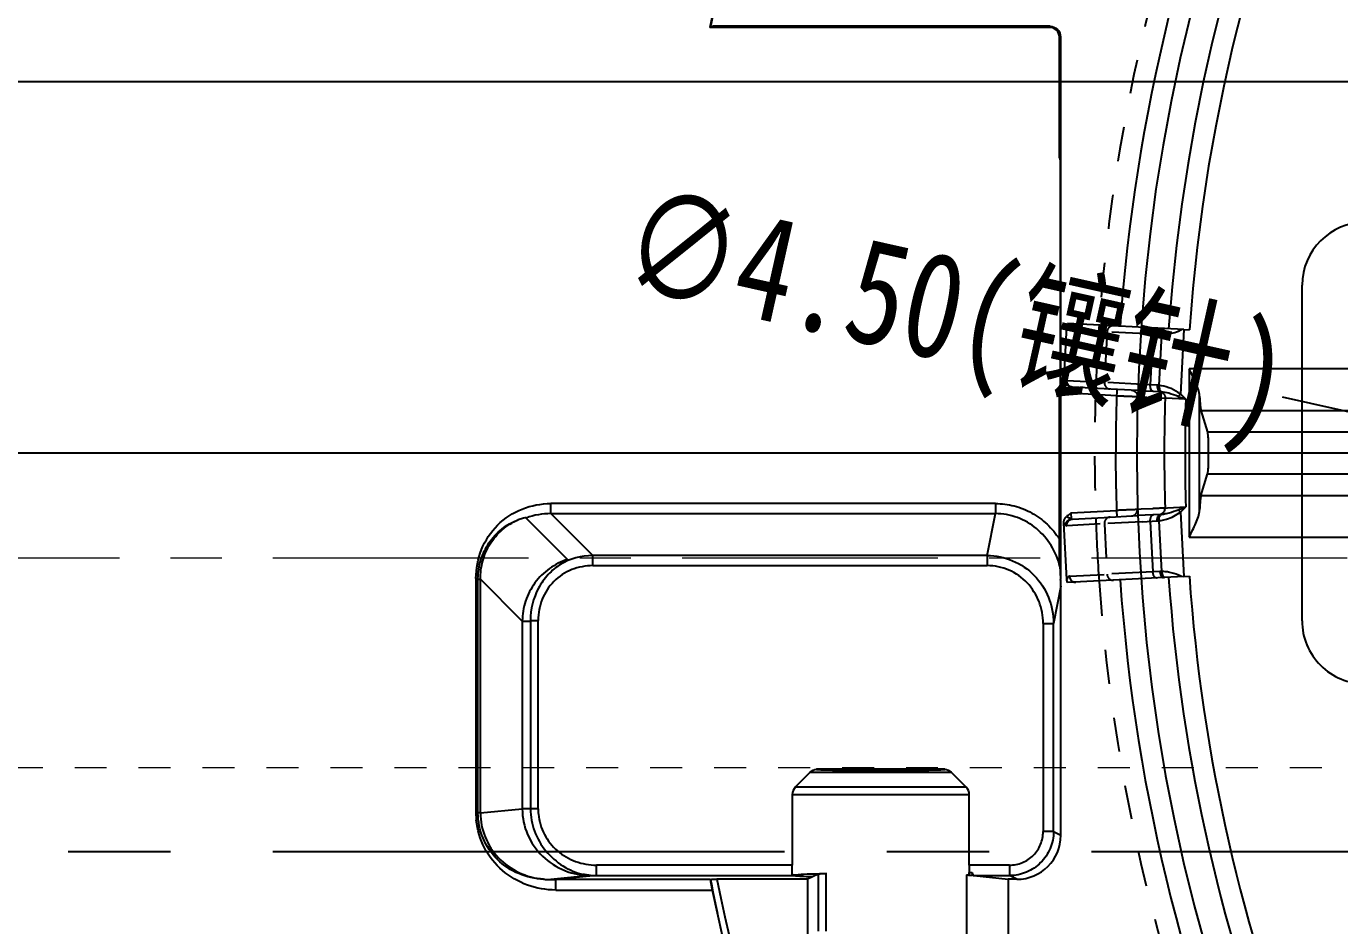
# Model space of a CAD drawing. Header units: millimetres. Extents: x 3054 to 4939, y -1170 to 130.
# Drawn here: x 3288.4 to 3351, y -243.7 to -200.8 of the extents above; entities that cross this region are included whole.
import ezdxf

# ---------------------------------------------------------------- set-up
doc = ezdxf.new("R2010")
doc.units = ezdxf.units.MM
doc.header["$LTSCALE"] = 16.335
doc.header["$PDMODE"] = 3
doc.header["$PDSIZE"] = 0.3125
doc.linetypes.add('CENTER', pattern=[0.6, 0.375, -0.075, 0.075, -0.075])
doc.linetypes.add('HIDDEN', pattern=[0.2, 0.1, -0.1])
doc.layers.get('0').update_dxf_attribs({"linetype": 'CONTINUOUS'})
doc.layers.get('Defpoints').update_dxf_attribs({"linetype": 'CONTINUOUS'})
doc.layers.add('21', color=7, linetype='CONTINUOUS')
doc.layers.add('center', color=1, linetype='CENTER', lineweight=9)
doc.layers.add('cool', color=153, linetype='HIDDEN', lineweight=9)
doc.styles.get("Standard").update_dxf_attribs({"font": 'txt', "width": 0.8})
doc.dimstyles.get("Standard").update_dxf_attribs({"dimtxt": 0.15625, "dimasz": 0.1875, "dimexe": 0.125, "dimexo": 0.0625, "dimtad": 0, "dimtih": 1, "dimtoh": 1, "dimdsep": 46, "dimtxsty": 'Standard', "dimcen": 0.09, "dimadec": 0, "dimazin": 0, "dimtp": 0.01, "dimtm": 0.01, "dimtfac": 1, "dimtofl": 0, "dimtmove": 0, "dimatfit": 3, "dimfxl": 0, "dimtolj": 1, "dimarcsym": 0})

# ---------------------------------------------------------------- blocks, each defined once
blk = doc.blocks.new('*D40')
at = {"color": 4, "lineweight": -2}
for p, q in [((3290.161, -66.18), (3220.683, -66.18)), ((3220.683, -74.18), (3220.683, -207.004)), ((3220.683, -378.18), (3220.683, -235.804)), ((3295.583, -386.18), (3220.683, -386.18))]:
    blk.add_line(p, q, dxfattribs=at)
at = {"color": 4}
for points in [[(3219.35, -74.18), (3222.016, -74.18), (3220.683, -66.18)], [(3219.35, -378.18), (3222.016, -378.18), (3220.683, -386.18)]]:
    blk.add_solid(points, dxfattribs=at)
at = {"layer": 'Defpoints', "color": 0}
for p in [(3290.161, -66.18), (3220.683, -386.18), (3295.583, -386.18)]:
    blk.add_point(p, dxfattribs=at)
at = {"color": 6, "insert": (3220.683, -221.404), "char_height": 8, "attachment_point": 5, "rotation": 90}
blk.add_mtext('\\A1;320.00', dxfattribs=at)
blk = doc.blocks.new('*D66')
at = {"color": 4, "lineweight": -2}
blk.add_line((3348.279, -218.503), (3353.158, -219.596), dxfattribs=at)
at = {"color": 4}
blk.add_solid([(3353.341, -218.783), (3352.976, -220.409), (3358.038, -220.688)], dxfattribs=at)
at = {"layer": 'Defpoints', "color": 0}
for p in [(3358.038, -220.688), (3362.429, -221.672)]:
    blk.add_point(p, dxfattribs=at)
at = {"color": 6, "insert": (3332.644, -215.002), "char_height": 5, "attachment_point": 5, "rotation": 347.37772}
blk.add_mtext('\\A1;∅4.50(镶针)', dxfattribs=at)
blk = doc.blocks.new('*D91')
at = {"color": 4, "lineweight": -2}
blk.add_line((3268.007, -226.18), (3255.69, -226.18), dxfattribs=at)
at = {"layer": 'Defpoints', "color": 0}
for p in [(3255.69, -226.18), (3268.007, -226.18), (3421.161, -226.18)]:
    blk.add_point(p, dxfattribs=at)
at = {"color": 6, "insert": (3250.69, -226.18), "char_height": 5, "attachment_point": 5}
blk.add_mtext('\\A1;0.00', dxfattribs=at)
blk = doc.blocks.new('*D92')
at = {"color": 4, "lineweight": -2}
blk.add_line((3268.007, -240.18), (3255.69, -240.18), dxfattribs=at)
at = {"layer": 'Defpoints', "color": 0}
for p in [(3421.161, -226.18), (3255.69, -240.18), (3268.007, -240.18)]:
    blk.add_point(p, dxfattribs=at)
at = {"color": 6, "insert": (3249.024, -240.18), "char_height": 5, "attachment_point": 5}
blk.add_mtext('\\A1;14.00', dxfattribs=at)
blk = doc.blocks.new('*D93')
at = {"color": 4, "lineweight": -2}
blk.add_line((3343.835, -261.38), (3255.69, -261.38), dxfattribs=at)
at = {"layer": 'Defpoints', "color": 0}
for p in [(3421.161, -226.18), (3255.69, -261.38), (3343.835, -261.38)]:
    blk.add_point(p, dxfattribs=at)
at = {"color": 6, "insert": (3248.024, -261.38), "char_height": 5, "attachment_point": 5}
blk.add_mtext('\\A1;35.20', dxfattribs=at)
blk = doc.blocks.new('*D94')
at = {"color": 4, "lineweight": -2}
blk.add_line((3301.132, -283.18), (3255.69, -283.18), dxfattribs=at)
at = {"layer": 'Defpoints', "color": 0}
for p in [(3421.161, -226.18), (3255.69, -283.18), (3301.132, -283.18)]:
    blk.add_point(p, dxfattribs=at)
at = {"color": 6, "insert": (3248.357, -283.18), "char_height": 5, "attachment_point": 5}
blk.add_mtext('\\A1;57.00', dxfattribs=at)
blk = doc.blocks.new('*D95')
at = {"color": 4, "lineweight": -2}
blk.add_line((3360.454, -307.968), (3255.69, -307.968), dxfattribs=at)
at = {"layer": 'Defpoints', "color": 0}
for p in [(3421.161, -226.18), (3255.69, -307.968), (3360.454, -307.968)]:
    blk.add_point(p, dxfattribs=at)
at = {"color": 6, "insert": (3248.357, -307.968), "char_height": 5, "attachment_point": 5}
blk.add_mtext('\\A1;81.79', dxfattribs=at)
blk = doc.blocks.new('*D96')
at = {"color": 4, "lineweight": -2}
blk.add_line((3334.4, -324.18), (3255.69, -324.18), dxfattribs=at)
at = {"layer": 'Defpoints', "color": 0}
for p in [(3421.161, -226.18), (3255.69, -324.18), (3334.4, -324.18)]:
    blk.add_point(p, dxfattribs=at)
at = {"color": 6, "insert": (3248.357, -324.18), "char_height": 5, "attachment_point": 5}
blk.add_mtext('\\A1;98.00', dxfattribs=at)
blk = doc.blocks.new('*D97')
at = {"color": 4, "lineweight": -2}
blk.add_line((3286.776, -344.18), (3255.69, -344.18), dxfattribs=at)
at = {"layer": 'Defpoints', "color": 0}
for p in [(3421.161, -226.18), (3255.69, -344.18), (3286.776, -344.18)]:
    blk.add_point(p, dxfattribs=at)
at = {"color": 6, "insert": (3247.69, -344.18), "char_height": 5, "attachment_point": 5}
blk.add_mtext('\\A1;118.00', dxfattribs=at)
blk = doc.blocks.new('*D98')
at = {"color": 4, "lineweight": -2}
blk.add_line((3357.758, -221.18), (3255.69, -221.18), dxfattribs=at)
at = {"layer": 'Defpoints', "color": 0}
for p in [(3255.69, -221.18), (3357.758, -221.18), (3421.161, -226.18)]:
    blk.add_point(p, dxfattribs=at)
at = {"color": 6, "insert": (3250.357, -221.18), "char_height": 5, "attachment_point": 5}
blk.add_mtext('\\A1;5.00', dxfattribs=at)
blk = doc.blocks.new('*D99')
at = {"color": 4, "lineweight": -2}
blk.add_line((3355.908, -203.48), (3255.69, -203.48), dxfattribs=at)
at = {"layer": 'Defpoints', "color": 0}
for p in [(3255.69, -203.48), (3355.908, -203.48), (3421.161, -226.18)]:
    blk.add_point(p, dxfattribs=at)
at = {"color": 6, "insert": (3248.024, -203.48), "char_height": 5, "attachment_point": 5}
blk.add_mtext('\\A1;22.70', dxfattribs=at)
blk = doc.blocks.new('*D100')
at = {"color": 4, "lineweight": -2}
blk.add_line((3341.126, -196.055), (3255.69, -196.055), dxfattribs=at)
at = {"layer": 'Defpoints', "color": 0}
for p in [(3255.69, -196.055), (3341.126, -196.055), (3421.161, -226.18)]:
    blk.add_point(p, dxfattribs=at)
at = {"color": 6, "insert": (3248.69, -196.055), "char_height": 5, "attachment_point": 5}
blk.add_mtext('\\A1;30.13', dxfattribs=at)
blk = doc.blocks.new('*D101')
at = {"color": 4, "lineweight": -2}
for p, q in [((3265.69, -173.543), (3255.69, -173.543)), ((3275.69, -179.975), (3265.69, -173.543)), ((3362.93, -179.975), (3275.69, -179.975))]:
    blk.add_line(p, q, dxfattribs=at)
at = {"layer": 'Defpoints', "color": 0}
for p in [(3255.69, -173.543), (3362.93, -179.975), (3421.161, -226.18)]:
    blk.add_point(p, dxfattribs=at)
at = {"color": 6, "insert": (3248.357, -173.543), "char_height": 5, "attachment_point": 5}
blk.add_mtext('\\A1;46.21', dxfattribs=at)
blk = doc.blocks.new('*D102')
at = {"color": 4, "lineweight": -2}
blk.add_line((3347.685, -180.98), (3255.69, -180.98), dxfattribs=at)
at = {"layer": 'Defpoints', "color": 0}
for p in [(3255.69, -180.98), (3347.685, -180.98), (3421.161, -226.18)]:
    blk.add_point(p, dxfattribs=at)
at = {"color": 6, "insert": (3248.024, -180.98), "char_height": 5, "attachment_point": 5}
blk.add_mtext('\\A1;45.20', dxfattribs=at)
blk = doc.blocks.new('*D103')
at = {"color": 4, "lineweight": -2}
blk.add_line((3310.249, -166.18), (3255.69, -166.18), dxfattribs=at)
at = {"layer": 'Defpoints', "color": 0}
for p in [(3255.69, -166.18), (3310.249, -166.18), (3421.161, -226.18)]:
    blk.add_point(p, dxfattribs=at)
at = {"color": 6, "insert": (3248.69, -166.18), "char_height": 5, "attachment_point": 5}
blk.add_mtext('\\A1;60.00', dxfattribs=at)
blk = doc.blocks.new('*D104')
at = {"color": 4, "lineweight": -2}
blk.add_line((3289.052, -108.18), (3255.69, -108.18), dxfattribs=at)
at = {"layer": 'Defpoints', "color": 0}
for p in [(3255.69, -108.18), (3289.052, -108.18), (3421.161, -226.18)]:
    blk.add_point(p, dxfattribs=at)
at = {"color": 6, "insert": (3247.69, -108.18), "char_height": 5, "attachment_point": 5}
blk.add_mtext('\\A1;118.00', dxfattribs=at)
blk = doc.blocks.new('*D106')
at = {"color": 4, "lineweight": -2}
blk.add_line((3345.76, -263.305), (3345.76, -389.467), dxfattribs=at)
at = {"layer": 'Defpoints', "color": 0}
for p in [(3421.161, -226.18), (3345.76, -263.305), (3345.76, -389.467)]:
    blk.add_point(p, dxfattribs=at)
at = {"color": 6, "insert": (3345.76, -397.134), "char_height": 5, "attachment_point": 5, "rotation": 90}
blk.add_mtext('\\A1;75.40', dxfattribs=at)
blk = doc.blocks.new('*D107')
at = {"color": 4, "lineweight": -2}
blk.add_line((3292.661, -352.98), (3292.661, -389.467), dxfattribs=at)
at = {"layer": 'Defpoints', "color": 0}
for p in [(3421.161, -226.18), (3292.661, -352.98), (3292.661, -389.467)]:
    blk.add_point(p, dxfattribs=at)
at = {"color": 6, "insert": (3292.661, -398.467), "char_height": 5, "attachment_point": 5, "rotation": 90}
blk.add_mtext('\\A1;128.50', dxfattribs=at)
blk = doc.blocks.new('*D108')
at = {"color": 4, "lineweight": -2}
blk.add_line((3292.661, -104.933), (3292.661, -60.476), dxfattribs=at)
at = {"layer": 'Defpoints', "color": 0}
for p in [(3292.661, -60.476), (3292.661, -104.933), (3421.161, -226.18)]:
    blk.add_point(p, dxfattribs=at)
at = {"color": 6, "insert": (3292.661, -51.476), "char_height": 5, "attachment_point": 5, "rotation": 90}
blk.add_mtext('\\A1;128.50', dxfattribs=at)
blk = doc.blocks.new('*D109')
at = {"color": 4, "lineweight": -2}
for p, q in [((3332.875, -70.476), (3332.875, -60.476)), ((3339.201, -80.476), (3332.875, -70.476)), ((3339.201, -194.13), (3339.201, -80.476))]:
    blk.add_line(p, q, dxfattribs=at)
at = {"layer": 'Defpoints', "color": 0}
for p in [(3332.875, -60.476), (3339.201, -194.13), (3421.161, -226.18)]:
    blk.add_point(p, dxfattribs=at)
at = {"color": 6, "insert": (3332.875, -53.143), "char_height": 5, "attachment_point": 5, "rotation": 90}
blk.add_mtext('\\A1;81.96', dxfattribs=at)
blk = doc.blocks.new('*D113')
at = {"color": 4, "lineweight": -2}
blk.add_line((3345.76, -179.055), (3345.76, -60.476), dxfattribs=at)
at = {"layer": 'Defpoints', "color": 0}
for p in [(3345.76, -60.476), (3345.76, -179.055), (3421.161, -226.18)]:
    blk.add_point(p, dxfattribs=at)
at = {"color": 6, "insert": (3345.76, -52.81), "char_height": 5, "attachment_point": 5, "rotation": 90}
blk.add_mtext('\\A1;75.40', dxfattribs=at)

msp = doc.modelspace()

# ---------------------------------------------------------------- linework, layer by layer
at = {"color": 6}
msp.add_line((3349.233, -229.18), (3349.233, -213.18), dxfattribs=at)
for centre, start, end in [((3352.233, -213.18), 90, 180), ((3352.233, -229.18), 180, 270.00089)]:
    msp.add_arc(centre, 3, start, end, dxfattribs=at)
at = {"layer": '21', "color": 7, "linetype": 'Continuous'}
for p, q in [((3337.218, -200.887), (3321.003, -200.887)), ((3337.218, -200.829), (3321.344, -200.829)), ((3337.218, -200.829), (3337.218, -200.887)), ((3337.663, -207.096), (3337.663, -201.331)), ((3337.663, -201.331), (3337.72, -201.331)), ((3337.72, -201.331), (3337.72, -227.207)), ((3337.663, -207.096), (3337.704, -207.237)), ((3337.704, -207.237), (3337.704, -217.919)), ((3337.88, -217.85), (3338.021, -215.153)), ((3343.6, -215.291), (3338.053, -215)), ((3339.8, -215.394), (3338.143, -215.307)), ((3343.598, -215.291), (3343.437, -218.365)), ((3343.598, -215.291), (3343.859, -215.305)), ((3341.802, -215.499), (3342.453, -215.533)), ((3342.122, -215.515), (3341.996, -217.924)), ((3342.423, -217.951), (3342.55, -215.534)), ((3343.849, -217.169), (3343.849, -225.192)), ((3352.295, -217.169), (3343.849, -217.169)), ((3338.017, -217.716), (3339.611, -217.799)), ((3337.704, -217.919), (3337.663, -218.06)), ((3337.663, -225.274), (3337.663, -218.06)), ((3338.223, -218.33), (3338.238, -218.038)), ((3340.393, -218.444), (3338.223, -218.33)), ((3339.793, -218.111), (3338.287, -218.032)), ((3340.401, -218.289), (3340.393, -218.444)), ((3341.397, -218.195), (3342.466, -218.251)), ((3342.327, -217.942), (3341.613, -217.904)), ((3343.437, -218.365), (3343.333, -218.479)), ((3344.348, -223.895), (3344.348, -218.465)), ((3341.382, -218.49), (3341.566, -218.499)), ((3341.566, -218.499), (3342.12, -218.528)), ((3342.12, -218.528), (3342.407, -218.543)), ((3342.407, -218.543), (3342.45, -218.546)), ((3342.45, -218.546), (3342.703, -218.559)), ((3343.692, -218.617), (3342.703, -218.559)), ((3344.411, -219.148), (3344.72, -220.19)), ((3344.411, -219.148), (3352.237, -219.148)), ((3352.031, -220.19), (3344.72, -220.19)), ((3340.366, -222.882), (3340.35, -221.181)), ((3344.411, -223.212), (3344.72, -222.17)), ((3344.72, -222.17), (3352.031, -222.17)), ((3352.237, -223.212), (3344.411, -223.212)), ((3313.431, -224.069), (3313.431, -223.586)), ((3334.614, -223.586), (3313.431, -223.586)), ((3313.431, -224.069), (3315.428, -226.066)), ((3313.431, -224.069), (3334.614, -224.069)), ((3334.223, -226.066), (3334.614, -224.069)), ((3334.614, -223.586), (3334.614, -224.069)), ((3338.223, -224.03), (3340.393, -223.916)), ((3338.238, -224.322), (3338.223, -224.03)), ((3340.393, -223.916), (3340.409, -224.217)), ((3341.566, -223.861), (3341.382, -223.87)), ((3342.466, -224.109), (3341.397, -224.165)), ((3342.12, -223.832), (3341.566, -223.861)), ((3342.155, -223.83), (3342.12, -223.832)), ((3342.407, -223.817), (3342.155, -223.83)), ((3342.45, -223.814), (3342.407, -223.817)), ((3342.703, -223.801), (3342.45, -223.814)), ((3342.703, -223.801), (3342.824, -223.794)), ((3342.824, -223.794), (3343.692, -223.743)), ((3343.333, -223.881), (3343.692, -223.743)), ((3343.437, -223.995), (3343.333, -223.881)), ((3343.437, -223.995), (3343.598, -227.069)), ((3312.254, -224.279), (3314.227, -226.252)), ((3338.021, -227.207), (3337.88, -224.51)), ((3339.611, -224.561), (3338.017, -224.645)), ((3338.287, -224.328), (3339.793, -224.249)), ((3341.613, -224.456), (3342.327, -224.419)), ((3341.996, -224.436), (3342.122, -226.845)), ((3342.55, -226.826), (3342.423, -224.409)), ((3343.849, -225.192), (3352.295, -225.192)), ((3315.428, -226.549), (3315.428, -226.066)), ((3334.223, -226.066), (3315.428, -226.066)), ((3315.428, -226.549), (3334.223, -226.549)), ((3334.223, -226.066), (3334.223, -226.549)), ((3309.857, -227.16), (3309.857, -238.342)), ((3309.857, -227.16), (3309.953, -227.16)), ((3309.953, -238.342), (3309.953, -227.16)), ((3309.953, -227.2), (3310.07, -227.2)), ((3310.07, -238.338), (3310.07, -227.2)), ((3312.066, -229.197), (3310.07, -227.2)), ((3343.6, -227.069), (3338.053, -227.36)), ((3338.143, -227.053), (3339.8, -226.966)), ((3342.453, -226.827), (3341.802, -226.861)), ((3343.598, -227.069), (3343.859, -227.056)), ((3337.736, -227.534), (3337.39, -229.306)), ((3337.736, -239.405), (3337.736, -227.534)), ((3312.066, -229.197), (3312.066, -238.143)), ((3312.066, -229.197), (3312.454, -229.197)), ((3312.454, -229.157), (3312.454, -238.147)), ((3312.454, -229.157), (3312.82, -229.157)), ((3312.82, -238.147), (3312.82, -229.157)), ((3336.89, -229.306), (3336.89, -239.232)), ((3336.89, -229.306), (3337.39, -229.306)), ((3337.39, -239.231), (3337.39, -229.306)), ((3325.079, -237.113), (3325.791, -236.402)), ((3325.791, -236.402), (3332.51, -236.402)), ((3332.206, -236.258), (3326.095, -236.258)), ((3332.51, -236.402), (3333.222, -237.113)), ((3333.222, -237.113), (3325.079, -237.113)), ((3324.932, -237.468), (3324.932, -240.83)), ((3324.932, -237.468), (3333.369, -237.468)), ((3333.369, -240.83), (3333.369, -237.468)), ((3310.07, -238.338), (3309.857, -238.342)), ((3310.07, -238.338), (3312.066, -238.143)), ((3312.82, -238.147), (3312.066, -238.143)), ((3337.39, -239.231), (3336.89, -239.231)), ((3337.39, -239.231), (3337.736, -239.405)), ((3315.596, -241.33), (3315.596, -240.83)), ((3324.932, -240.83), (3315.596, -240.83)), ((3335.29, -240.83), (3333.369, -240.83)), ((3335.29, -240.83), (3335.29, -241.33)), ((3315.324, -241.326), (3313.428, -241.511)), ((3315.596, -241.33), (3313.662, -241.519)), ((3313.662, -242.018), (3313.662, -241.519)), ((3321.025, -241.519), (3313.662, -241.519)), ((3315.596, -241.33), (3324.978, -241.33)), ((3321.025, -241.519), (3321.032, -241.51)), ((3325.663, -241.502), (3321.338, -241.502)), ((3325.901, -241.38), (3325.663, -241.502)), ((3325.663, -241.502), (3325.663, -244.475)), ((3325.901, -241.376), (3326.162, -241.245)), ((3326.162, -241.245), (3326.162, -243.976)), ((3326.545, -243.976), (3326.545, -241.226)), ((3333.246, -246.987), (3333.246, -241.286)), ((3333.372, -241.313), (3333.372, -241.187)), ((3333.372, -241.187), (3333.501, -241.187)), ((3333.372, -241.313), (3333.501, -241.313)), ((3333.501, -241.187), (3333.501, -241.313)), ((3333.585, -241.33), (3335.23, -241.502)), ((3333.585, -241.33), (3335.29, -241.33)), ((3335.23, -241.502), (3335.23, -247.404)), ((3335.636, -241.502), (3335.23, -241.502)), ((3335.636, -241.502), (3335.29, -241.33)), ((3313.662, -242.018), (3321.115, -242.018))]:
    msp.add_line(p, q, dxfattribs=at)
at = {"layer": '21', "color": 8, "linetype": 'HIDDEN'}
for p, q in [((3341.802, -215.499), (3339.8, -215.394)), ((3339.935, -215.401), (3339.809, -217.81)), ((3341.613, -217.904), (3339.611, -217.799)), ((3341.397, -218.195), (3339.793, -218.111)), ((3340.409, -218.143), (3340.401, -218.289)), ((3341.613, -224.456), (3339.611, -224.561)), ((3339.793, -224.249), (3341.397, -224.165)), ((3339.809, -224.551), (3339.935, -226.959)), ((3341.802, -226.861), (3339.8, -226.966)), ((3324.93, -241.313), (3324.93, -241.187)), ((3324.951, -241.319), (3324.941, -241.313)), ((3333.242, -241.286), (3333.501, -241.313))]:
    msp.add_line(p, q, dxfattribs=at)
at = {"layer": '21', "color": 1, "linetype": 'CENTER', "ltscale": 3.980655}
msp.add_line((3261.161, -240.18), (3581.161, -240.18), dxfattribs=at)
at = {"layer": '21', "color": 8, "linetype": 'HIDDEN'}
for centre, radius, start, end in [((3427.165, -221.18), 87.821, 218.45894, 155.70987), ((3421.135, -221.18), 102.147, 165.72959, 168.51657), ((3427.165, -221.18), 87.821, 163.41825, 175.99977), ((3427.165, -221.18), 87.821, 177.96806, 182.03194), ((3427.165, -221.18), 87.821, 184.00023, 204.28941), ((3421.135, -221.18), 102.147, 191.48202, 194.20348)]:
    msp.add_arc(centre, radius, start, end, dxfattribs=at)
at = {"layer": '21', "color": 7, "linetype": 'Continuous'}
for centre, radius, start, end in [((3427.165, -221.18), 85.811, 91.12889, 269.34896), ((3427.165, -221.18), 84.503, 92.75328, 175.97781), ((3427.165, -221.18), 83.513, 92.75328, 175.96569), ((3427.165, -221.18), 86.816, 156.29691, 176.00504), ((3421.135, -221.18), 102.168, 165.80783, 168.54332), ((3427.165, -221.18), 87.821, 175.99977, 177.96806), ((3342.503, -213.437), 2.096, 279.94953, 288.33478), ((3338.318, -217.872), 0.439, 177.02406, 192.25722), ((3427.165, -221.18), 86.816, 178.19397, 180.00028), ((3341.972, -220.923), 3.006, 79.40435, 81.36225), ((3380.473, -122.482), 102.931, 248.84897, 249.0631), ((3427.165, -221.18), 84.503, 178.22236, 181.77764), ((3427.165, -221.18), 83.513, 178.2412, 181.7588), ((3427.165, -221.18), 86.816, 181.12348, 181.80603), ((3342.407, -223.819), 0.293, 272.96548, 304.03959), ((3342.399, -223.811), 0.305, 333.25209, 1.91174), ((3427.165, -221.18), 87.821, 182.03194, 184.00023), ((3315.46, -229.249), 3.183, 90.59119, 119.85594), ((3427.165, -221.18), 86.816, 183.99496, 204.30865), ((3342.454, -229.409), 2.584, 85.65025, 87.87395), ((3427.165, -221.18), 84.503, 184.02219, 219.32603), ((3427.165, -221.18), 83.513, 184.03431, 218.97499), ((3325.434, -237.468), 0.502, 134.96984, 180.00267), ((3332.867, -237.468), 0.502, 0.00366, 45.0241), ((3313.434, -238.342), 3.577, 180.00166, 185.57907), ((3315.429, -238.147), 2.61, 180.00166, 185.57907), ((3313.659, -238.132), 3.386, 266.08492, 270.05213), ((3315.602, -238.03), 3.3, 258.87071, 269.89047), ((3421.135, -221.18), 101.845, 191.5101, 207.94442), ((3421.135, -221.18), 102.168, 191.76869, 231.29833)]:
    msp.add_arc(centre, radius, start, end, dxfattribs=at)
at = {"layer": '21', "color": 8, "linetype": 'HIDDEN'}
msp.add_ellipse((3421.135, -295.966), major_axis=(0, 149.675), ratio=0.866223, start_param=0.88211, end_param=0.882478, dxfattribs=at)
at = {"layer": '21', "color": 7, "linetype": 'Continuous'}
for centre, major_axis, ratio, start_param, end_param in [((3344.429, -217.169), (0, 2.01), 0.052408, -4.01149, -3.316126), ((3344.429, -225.192), (0, 2.01), 0.052408, 0.174533, 0.869897), ((3334.532, -227.579), (0.637, 3.255), 0.964691, -1.37076, -1.271659), ((3335.633, -239.402), (1.882, -0.94), 0.998288, -1.106738, 0.462689), ((3333.588, -240.83), (0, 0.5), 0.249328, 2.366195, 3.115413)]:
    msp.add_ellipse(centre, major_axis=major_axis, ratio=ratio, start_param=start_param, end_param=end_param, dxfattribs=at)
for points, knots in [([(3321.344, -200.829), (3321.306, -200.829), (3321.234, -200.83), (3321.149, -200.832), (3321.094, -200.835), (3321.064, -200.837), (3321.046, -200.841), (3321.035, -200.842), (3321.033, -200.844)], [0, 0, 0, 0, 0.369533, 0.688534, 0.813624, 0.909356, 0.972208, 1, 1, 1, 1]), ([(3337.218, -200.829), (3337.346, -200.829), (3337.61, -200.939), (3337.72, -201.203), (3337.72, -201.331)], [0, 0, 0, 0, 0.50006, 1, 1, 1, 1]), ([(3337.663, -201.331), (3337.663, -201.218), (3337.566, -200.984), (3337.331, -200.887), (3337.218, -200.887)], [0, 0, 0, 0, 0.500039, 1, 1, 1, 1]), ([(3338.021, -215.153), (3338.026, -215.168), (3338.043, -215.216), (3338.068, -215.264), (3338.095, -215.286)], [0, 0, 0, 0, 0.307551, 1, 1, 1, 1]), ([(3338.143, -215.307), (3338.146, -215.252), (3338.179, -215.149), (3338.258, -215.076), (3338.299, -215.054)], [0, 0, 0, 0, 0.537379, 1, 1, 1, 1]), ([(3342.122, -215.515), (3342.124, -215.477), (3342.138, -215.369), (3342.215, -215.218), (3342.293, -215.223)], [0, 0, 0, 0, 0.330164, 1, 1, 1, 1]), ([(3342.453, -215.533), (3342.456, -215.483), (3342.472, -215.393), (3342.514, -215.307), (3342.544, -215.277)], [0, 0, 0, 0, 0.538305, 1, 1, 1, 1]), ([(3342.55, -215.534), (3342.55, -215.487), (3342.559, -215.401), (3342.592, -215.319), (3342.616, -215.288)], [0, 0, 0, 0, 0.539199, 1, 1, 1, 1]), ([(3342.55, -215.534), (3342.576, -215.533), (3342.681, -215.527), (3342.787, -215.515), (3342.866, -215.501)], [0, 0, 0, 0, 0.241443, 1, 1, 1, 1]), ([(3344.348, -218.465), (3344.344, -218.362), (3344.292, -218.146), (3344.123, -217.713), (3343.959, -217.389), (3343.849, -217.169)], [0, 0, 0, 0, 0.222097, 0.469787, 1, 1, 1, 1]), ([(3337.967, -217.731), (3337.961, -217.736), (3337.935, -217.76), (3337.914, -217.789), (3337.9, -217.813)], [0, 0, 0, 0, 0.216476, 1, 1, 1, 1]), ([(3337.967, -217.731), (3337.969, -217.805), (3338.028, -217.953), (3338.167, -218.029), (3338.238, -218.038)], [0, 0, 0, 0, 0.507021, 1, 1, 1, 1]), ([(3338.287, -218.032), (3338.213, -218.028), (3338.062, -217.952), (3338.013, -217.792), (3338.017, -217.716)], [0, 0, 0, 0, 0.491006, 1, 1, 1, 1]), ([(3338.238, -218.038), (3338.227, -218.042), (3338.176, -218.06), (3338.129, -218.085), (3338.093, -218.105)], [0, 0, 0, 0, 0.224511, 1, 1, 1, 1]), ([(3342.009, -218.076), (3342.006, -218.064), (3341.996, -218.014), (3341.994, -217.963), (3341.996, -217.924)], [0, 0, 0, 0, 0.240255, 1, 1, 1, 1]), ([(3342.135, -218.233), (3342.122, -218.233), (3342.052, -218.208), (3342.022, -218.131), (3342.009, -218.076)], [0, 0, 0, 0, 0.196305, 1, 1, 1, 1]), ([(3342.327, -217.942), (3342.324, -217.991), (3342.331, -218.084), (3342.364, -218.174), (3342.392, -218.207)], [0, 0, 0, 0, 0.539243, 1, 1, 1, 1]), ([(3342.392, -218.207), (3342.397, -218.213), (3342.417, -218.234), (3342.445, -218.25), (3342.466, -218.251)], [0, 0, 0, 0, 0.292375, 1, 1, 1, 1]), ([(3342.423, -217.951), (3342.42, -217.977), (3342.417, -218.063), (3342.432, -218.153), (3342.464, -218.204)], [0, 0, 0, 0, 0.309923, 1, 1, 1, 1]), ([(3342.422, -218.248), (3342.434, -218.249), (3342.483, -218.255), (3342.531, -218.274), (3342.563, -218.294)], [0, 0, 0, 0, 0.237051, 1, 1, 1, 1]), ([(3342.464, -218.204), (3342.468, -218.21), (3342.484, -218.233), (3342.509, -218.251), (3342.529, -218.256)], [0, 0, 0, 0, 0.270176, 1, 1, 1, 1]), ([(3343.437, -218.365), (3343.297, -218.265), (3343.009, -218.091), (3342.684, -217.998), (3342.525, -217.968)], [0, 0, 0, 0, 0.514084, 1, 1, 1, 1]), ([(3343.333, -218.479), (3343.186, -218.422), (3342.921, -218.337), (3342.649, -218.27), (3342.529, -218.256)], [0, 0, 0, 0, 0.567424, 1, 1, 1, 1]), ([(3342.667, -218.405), (3342.673, -218.417), (3342.695, -218.466), (3342.705, -218.52), (3342.703, -218.559)], [0, 0, 0, 0, 0.260891, 1, 1, 1, 1]), ([(3344.72, -220.19), (3344.732, -220.229), (3344.74, -220.345), (3344.755, -220.559), (3344.762, -220.85), (3344.764, -221.066), (3344.764, -221.18)], [0, 0, 0, 0, 0.121564, 0.348054, 0.653482, 1, 1, 1, 1]), ([(3344.764, -221.18), (3344.764, -221.295), (3344.762, -221.51), (3344.755, -221.801), (3344.74, -222.015), (3344.732, -222.131), (3344.72, -222.17)], [0, 0, 0, 0, 0.346521, 0.651949, 0.878439, 1, 1, 1, 1]), ([(3309.857, -227.16), (3309.863, -226.694), (3310.028, -225.75), (3310.823, -224.552), (3312.021, -223.758), (3312.965, -223.592), (3313.431, -223.586)], [0, 0, 0, 0, 0.25008, 0.500017, 0.749936, 1, 1, 1, 1]), ([(3334.614, -223.586), (3334.916, -223.588), (3335.522, -223.665), (3336.374, -224.004), (3337.11, -224.549), (3337.497, -225.021), (3337.663, -225.274)], [0, 0, 0, 0, 0.249904, 0.500011, 0.750063, 1, 1, 1, 1]), ([(3337.686, -226.601), (3337.606, -226.244), (3337.329, -225.561), (3336.612, -224.74), (3335.68, -224.197), (3334.968, -224.069), (3334.614, -224.069)], [0, 0, 0, 0, 0.256762, 0.505502, 0.751218, 1, 1, 1, 1]), ([(3342.392, -224.153), (3342.397, -224.147), (3342.417, -224.126), (3342.445, -224.11), (3342.466, -224.109)], [0, 0, 0, 0, 0.292312, 1, 1, 1, 1]), ([(3342.464, -224.157), (3342.469, -224.15), (3342.485, -224.127), (3342.51, -224.109), (3342.529, -224.104)], [0, 0, 0, 0, 0.292669, 1, 1, 1, 1]), ([(3342.529, -224.104), (3342.548, -224.102), (3342.628, -224.091), (3342.708, -224.074), (3342.769, -224.059)], [0, 0, 0, 0, 0.226695, 1, 1, 1, 1]), ([(3342.571, -224.062), (3342.602, -224.041), (3342.639, -224.004), (3342.665, -223.96), (3342.671, -223.948)], [0, 0, 0, 0, 0.739131, 1, 1, 1, 1]), ([(3342.769, -224.059), (3342.811, -224.049), (3343.002, -223.997), (3343.19, -223.937), (3343.333, -223.881)], [0, 0, 0, 0, 0.221744, 1, 1, 1, 1]), ([(3342.776, -224.332), (3342.893, -224.296), (3343.125, -224.202), (3343.334, -224.068), (3343.437, -223.995)], [0, 0, 0, 0, 0.493072, 1, 1, 1, 1]), ([(3343.849, -225.192), (3343.959, -224.971), (3344.123, -224.647), (3344.292, -224.214), (3344.344, -223.999), (3344.348, -223.895)], [0, 0, 0, 0, 0.53022, 0.777915, 1, 1, 1, 1]), ([(3309.953, -227.16), (3309.953, -226.862), (3310.055, -226.262), (3310.559, -225.182), (3311.303, -224.564), (3311.858, -224.371)], [0, 0, 0, 0, 0.252089, 0.504135, 1, 1, 1, 1]), ([(3310.07, -227.2), (3310.067, -226.905), (3310.141, -226.311), (3310.497, -225.488), (3311.082, -224.806), (3311.591, -224.487), (3311.862, -224.37)], [0, 0, 0, 0, 0.249965, 0.500006, 0.750021, 1, 1, 1, 1]), ([(3312.254, -224.279), (3312.241, -224.259), (3312.162, -224.282), (3312.078, -224.297), (3311.966, -224.329), (3311.897, -224.356), (3311.862, -224.37)], [0, 0, 0, 0, 0.176414, 0.444968, 0.720167, 1, 1, 1, 1]), ([(3337.88, -224.51), (3337.876, -224.427), (3337.901, -224.307), (3337.979, -224.224), (3338.002, -224.208)], [0, 0, 0, 0, 0.747165, 1, 1, 1, 1]), ([(3337.88, -224.511), (3337.886, -224.524), (3337.909, -224.567), (3337.939, -224.609), (3337.967, -224.629)], [0, 0, 0, 0, 0.299544, 1, 1, 1, 1]), ([(3337.967, -224.629), (3337.969, -224.559), (3338.024, -224.412), (3338.164, -224.332), (3338.238, -224.322)], [0, 0, 0, 0, 0.481833, 1, 1, 1, 1]), ([(3338.002, -224.208), (3338.043, -224.23), (3338.121, -224.269), (3338.199, -224.311), (3338.238, -224.322)], [0, 0, 0, 0, 0.529472, 1, 1, 1, 1]), ([(3338.017, -224.645), (3338.013, -224.568), (3338.062, -224.408), (3338.213, -224.332), (3338.287, -224.328)], [0, 0, 0, 0, 0.508996, 1, 1, 1, 1]), ([(3341.996, -224.436), (3341.994, -224.397), (3341.996, -224.289), (3342.057, -224.131), (3342.135, -224.127)], [0, 0, 0, 0, 0.330345, 1, 1, 1, 1]), ([(3342.327, -224.419), (3342.324, -224.369), (3342.331, -224.276), (3342.365, -224.186), (3342.392, -224.153)], [0, 0, 0, 0, 0.539328, 1, 1, 1, 1]), ([(3342.423, -224.409), (3342.418, -224.363), (3342.419, -224.276), (3342.442, -224.19), (3342.464, -224.157)], [0, 0, 0, 0, 0.540126, 1, 1, 1, 1]), ([(3342.423, -224.409), (3342.452, -224.405), (3342.571, -224.386), (3342.688, -224.358), (3342.776, -224.332)], [0, 0, 0, 0, 0.240583, 1, 1, 1, 1]), ([(3337.686, -226.601), (3337.679, -226.503), (3337.675, -226.295), (3337.665, -225.853), (3337.662, -225.508), (3337.663, -225.274)], [0, 0, 0, 0, 0.221178, 0.47095, 1, 1, 1, 1]), ([(3314.227, -226.252), (3313.918, -226.35), (3313.326, -226.644), (3312.625, -227.341), (3312.175, -228.221), (3312.069, -228.873), (3312.066, -229.197)], [0, 0, 0, 0, 0.249994, 0.500048, 0.750067, 1, 1, 1, 1]), ([(3313.903, -226.472), (3313.681, -226.613), (3313.27, -226.957), (3312.657, -227.823), (3312.454, -228.63), (3312.454, -229.157)], [0, 0, 0, 0, 0.249693, 0.500755, 1, 1, 1, 1]), ([(3315.428, -226.549), (3315.087, -226.553), (3314.398, -226.673), (3313.524, -227.253), (3312.945, -228.127), (3312.824, -228.816), (3312.82, -229.157)], [0, 0, 0, 0, 0.25008, 0.500017, 0.749936, 1, 1, 1, 1]), ([(3314.227, -226.252), (3314.226, -226.263), (3314.203, -226.284), (3314.164, -226.307), (3314.118, -226.336), (3314.053, -226.374), (3313.972, -226.424), (3313.907, -226.465), (3313.875, -226.486)], [0, 0, 0, 0, 0.075715, 0.198147, 0.326809, 0.459278, 0.728233, 1, 1, 1, 1]), ([(3334.223, -226.066), (3334.636, -226.066), (3335.47, -226.241), (3336.526, -226.958), (3337.22, -228.038), (3337.389, -228.884), (3337.39, -229.306)], [0, 0, 0, 0, 0.247788, 0.496203, 0.746856, 1, 1, 1, 1]), ([(3336.89, -229.306), (3336.886, -228.953), (3336.761, -228.239), (3336.178, -227.323), (3335.291, -226.695), (3334.576, -226.55), (3334.223, -226.549)], [0, 0, 0, 0, 0.250137, 0.500185, 0.750093, 1, 1, 1, 1]), ([(3337.686, -226.601), (3337.689, -226.646), (3337.703, -226.848), (3337.714, -227.05), (3337.72, -227.207)], [0, 0, 0, 0, 0.224155, 1, 1, 1, 1]), ([(3338.143, -227.053), (3338.133, -227.054), (3338.081, -227.071), (3338.053, -227.125), (3338.037, -227.165)], [0, 0, 0, 0, 0.190438, 1, 1, 1, 1]), ([(3338.143, -227.053), (3338.146, -227.108), (3338.179, -227.211), (3338.258, -227.284), (3338.3, -227.306)], [0, 0, 0, 0, 0.537333, 1, 1, 1, 1]), ([(3342.453, -226.827), (3342.456, -226.876), (3342.472, -226.967), (3342.513, -227.053), (3342.543, -227.082)], [0, 0, 0, 0, 0.537587, 1, 1, 1, 1]), ([(3342.55, -226.826), (3342.55, -226.853), (3342.555, -226.939), (3342.58, -227.027), (3342.617, -227.074)], [0, 0, 0, 0, 0.309917, 1, 1, 1, 1]), ([(3343.502, -227.074), (3343.451, -227.049), (3343.25, -226.956), (3343.035, -226.889), (3342.872, -226.86)], [0, 0, 0, 0, 0.255166, 1, 1, 1, 1]), ([(3326.095, -236.258), (3326.031, -236.267), (3326.406, -236.284), (3326.57, -236.288), (3327.197, -236.302), (3328.012, -236.309), (3329.15, -236.313), (3330.289, -236.309), (3331.104, -236.302), (3331.73, -236.288), (3331.895, -236.284), (3332.271, -236.267), (3332.206, -236.258)], [0, 0, 0, 0, 0.031948, 0.078365, 0.141496, 0.30621, 0.499976, 0.693736, 0.858495, 0.921652, 0.967943, 1, 1, 1, 1]), ([(3313.079, -241.5), (3312.676, -241.473), (3311.866, -241.305), (3310.817, -240.621), (3310.122, -239.575), (3309.953, -238.751), (3309.953, -238.342)], [0, 0, 0, 0, 0.247744, 0.498158, 0.748997, 1, 1, 1, 1]), ([(3310.07, -238.338), (3310.069, -238.729), (3310.227, -239.519), (3310.882, -240.538), (3311.881, -241.247), (3312.676, -241.465), (3313.081, -241.501)], [0, 0, 0, 0, 0.245608, 0.493115, 0.744611, 1, 1, 1, 1]), ([(3312.066, -238.143), (3312.066, -238.562), (3312.241, -239.409), (3312.977, -240.467), (3314.06, -241.163), (3314.905, -241.325), (3315.324, -241.326)], [0, 0, 0, 0, 0.250067, 0.500165, 0.750036, 1, 1, 1, 1]), ([(3312.454, -238.147), (3312.454, -238.508), (3312.591, -239.236), (3313.144, -240.191), (3313.969, -240.909), (3314.642, -241.202), (3314.99, -241.272)], [0, 0, 0, 0, 0.251157, 0.502384, 0.752882, 1, 1, 1, 1]), ([(3312.832, -238.401), (3312.869, -238.733), (3313.059, -239.393), (3313.703, -240.193), (3314.586, -240.714), (3315.261, -240.823), (3315.596, -240.83)], [0, 0, 0, 0, 0.249943, 0.499904, 0.74989, 1, 1, 1, 1]), ([(3313.662, -242.018), (3313.203, -242.014), (3312.278, -241.859), (3311.068, -241.146), (3310.188, -240.05), (3309.92, -239.146), (3309.874, -238.69)], [0, 0, 0, 0, 0.250115, 0.500163, 0.750088, 1, 1, 1, 1]), ([(3337.39, -239.231), (3337.39, -239.507), (3337.275, -240.058), (3336.804, -240.745), (3336.117, -241.215), (3335.566, -241.329), (3335.29, -241.33)], [0, 0, 0, 0, 0.253017, 0.499913, 0.746858, 1, 1, 1, 1]), ([(3335.29, -240.83), (3335.498, -240.826), (3335.919, -240.749), (3336.45, -240.391), (3336.809, -239.86), (3336.886, -239.44), (3336.89, -239.232)], [0, 0, 0, 0, 0.250029, 0.500001, 0.749974, 1, 1, 1, 1]), ([(3324.928, -241.187), (3324.927, -241.132), (3324.934, -241.013), (3324.932, -240.894), (3324.932, -240.83)], [0, 0, 0, 0, 0.458032, 1, 1, 1, 1]), ([(3333.369, -240.83), (3333.369, -240.863), (3333.369, -240.982), (3333.372, -241.101), (3333.372, -241.187)], [0, 0, 0, 0, 0.276527, 1, 1, 1, 1]), ([(3313.081, -241.501), (3313.143, -241.506), (3313.236, -241.512), (3313.351, -241.512), (3313.404, -241.513), (3313.428, -241.511)], [0, 0, 0, 0, 0.54101, 0.799484, 1, 1, 1, 1]), ([(3315.324, -241.326), (3315.318, -241.322), (3315.296, -241.322), (3315.26, -241.316), (3315.213, -241.311), (3315.148, -241.302), (3315.065, -241.289), (3314.998, -241.276), (3314.965, -241.269)], [0, 0, 0, 0, 0.054424, 0.175824, 0.305925, 0.441788, 0.719251, 1, 1, 1, 1]), ([(3321.025, -241.519), (3321.023, -241.522), (3321.028, -241.538), (3321.028, -241.566), (3321.037, -241.614), (3321.048, -241.675), (3321.062, -241.75), (3321.084, -241.866), (3321.102, -241.956), (3321.115, -242.018)], [0, 0, 0, 0, 0.023806, 0.08411, 0.178682, 0.303983, 0.454907, 0.626052, 1, 1, 1, 1]), ([(3321.032, -241.51), (3321.034, -241.508), (3321.044, -241.509), (3321.061, -241.506), (3321.09, -241.506), (3321.145, -241.504), (3321.229, -241.503), (3321.3, -241.502), (3321.338, -241.502)], [0, 0, 0, 0, 0.023812, 0.084122, 0.178686, 0.303965, 0.626006, 1, 1, 1, 1]), ([(3324.951, -241.319), (3324.947, -241.303), (3324.932, -241.261), (3324.928, -241.215), (3324.928, -241.187)], [0, 0, 0, 0, 0.372178, 1, 1, 1, 1]), ([(3324.943, -241.311), (3324.944, -241.307), (3324.958, -241.302), (3324.982, -241.296), (3325.024, -241.29), (3325.056, -241.286), (3325.076, -241.284)], [0, 0, 0, 0, 0.085198, 0.27354, 0.576479, 1, 1, 1, 1]), ([(3324.951, -241.319), (3324.963, -241.319), (3325.007, -241.323), (3324.978, -241.319), (3324.978, -241.322)], [0, 0, 0, 0, 0.797354, 1, 1, 1, 1]), ([(3324.978, -241.322), (3324.989, -241.324), (3325.049, -241.332), (3325.11, -241.337), (3325.159, -241.341)], [0, 0, 0, 0, 0.182792, 1, 1, 1, 1]), ([(3325.076, -241.284), (3325.265, -241.265), (3325.768, -241.246), (3326.27, -241.231), (3326.583, -241.225)], [0, 0, 0, 0, 0.378535, 1, 1, 1, 1]), ([(3325.159, -241.341), (3325.206, -241.345), (3325.453, -241.36), (3325.7, -241.369), (3325.901, -241.376)], [0, 0, 0, 0, 0.188758, 1, 1, 1, 1]), ([(3326.162, -241.245), (3326.173, -241.24), (3326.217, -241.24), (3326.3, -241.232), (3326.429, -241.229), (3326.528, -241.226), (3326.583, -241.225)], [0, 0, 0, 0, 0.089918, 0.296897, 0.607778, 1, 1, 1, 1]), ([(3333.242, -241.286), (3333.249, -241.286), (3333.272, -241.289), (3333.295, -241.292), (3333.311, -241.294)], [0, 0, 0, 0, 0.281822, 1, 1, 1, 1]), ([(3333.357, -241.304), (3333.359, -241.304), (3333.364, -241.306), (3333.372, -241.309), (3333.372, -241.313)], [0, 0, 0, 0, 0.386484, 1, 1, 1, 1])]:
    msp.add_open_spline(points, degree=3, knots=knots, dxfattribs=at)
for points in [[(3338.021, -215.153), (3338.024, -215.101), (3338.035, -215.049), (3338.053, -215)], [(3338.095, -215.286), (3338.108, -215.298), (3338.126, -215.305), (3338.143, -215.307)], [(3343.163, -215.426), (3343.279, -215.388), (3343.392, -215.339), (3343.502, -215.286)], [(3342.453, -215.533), (3342.485, -215.535), (3342.518, -215.535), (3342.55, -215.534)], [(3337.9, -217.813), (3337.893, -217.825), (3337.886, -217.837), (3337.88, -217.85)], [(3338.017, -217.716), (3337.999, -217.715), (3337.982, -217.722), (3337.967, -217.731)], [(3338.002, -218.152), (3337.942, -218.11), (3337.905, -218.036), (3337.889, -217.965)], [(3338.093, -218.105), (3338.062, -218.121), (3338.032, -218.137), (3338.002, -218.152)], [(3338.002, -218.152), (3338.052, -218.187), (3338.099, -218.226), (3338.146, -218.265)], [(3338.146, -218.265), (3338.172, -218.286), (3338.199, -218.307), (3338.223, -218.33)], [(3338.287, -218.032), (3338.271, -218.031), (3338.254, -218.033), (3338.238, -218.038)], [(3342.423, -217.951), (3342.391, -217.946), (3342.359, -217.943), (3342.327, -217.942)], [(3342.529, -218.256), (3342.508, -218.254), (3342.487, -218.252), (3342.466, -218.251)], [(3342.563, -218.294), (3342.606, -218.321), (3342.643, -218.36), (3342.667, -218.405)], [(3343.692, -218.617), (3343.609, -218.531), (3343.525, -218.446), (3343.437, -218.365)], [(3313.431, -224.069), (3313.033, -224.065), (3312.626, -224.136), (3312.254, -224.279)], [(3338.223, -224.03), (3338.175, -224.071), (3338.127, -224.111), (3338.078, -224.15)], [(3342.466, -224.109), (3342.487, -224.108), (3342.508, -224.106), (3342.529, -224.104)], [(3343.437, -223.995), (3343.525, -223.914), (3343.609, -223.829), (3343.692, -223.743)], [(3337.967, -224.629), (3337.982, -224.639), (3337.999, -224.645), (3338.017, -224.645)], [(3338.078, -224.15), (3338.053, -224.17), (3338.028, -224.189), (3338.002, -224.208)], [(3338.238, -224.322), (3338.254, -224.327), (3338.271, -224.329), (3338.287, -224.328)], [(3342.327, -224.419), (3342.359, -224.417), (3342.391, -224.414), (3342.423, -224.409)], [(3338.037, -227.165), (3338.031, -227.179), (3338.026, -227.193), (3338.021, -227.207)], [(3338.053, -227.36), (3338.035, -227.311), (3338.024, -227.259), (3338.021, -227.207)], [(3342.55, -226.826), (3342.518, -226.825), (3342.485, -226.826), (3342.453, -226.827)], [(3342.872, -226.86), (3342.799, -226.847), (3342.725, -226.838), (3342.65, -226.832)], [(3325.791, -236.402), (3325.87, -236.323), (3325.983, -236.269), (3326.095, -236.258)], [(3332.206, -236.258), (3332.318, -236.269), (3332.431, -236.323), (3332.51, -236.402)]]:
    msp.add_open_spline(points, degree=3, dxfattribs=at)
at = {"layer": '21', "color": 8, "linetype": 'HIDDEN'}
for points, knots in [([(3338.299, -215.054), (3338.31, -215.048), (3338.355, -215.027), (3338.407, -215.019), (3338.445, -215.021)], [0, 0, 0, 0, 0.239848, 1, 1, 1, 1]), ([(3340.237, -215.115), (3340.188, -215.112), (3340.084, -215.136), (3340.008, -215.209), (3339.981, -215.252)], [0, 0, 0, 0, 0.494368, 1, 1, 1, 1]), ([(3342.544, -215.277), (3342.55, -215.271), (3342.573, -215.252), (3342.603, -215.239), (3342.624, -215.24)], [0, 0, 0, 0, 0.293074, 1, 1, 1, 1]), ([(3339.809, -217.81), (3339.805, -217.886), (3339.854, -218.046), (3340.006, -218.122), (3340.079, -218.126)], [0, 0, 0, 0, 0.508999, 1, 1, 1, 1]), ([(3340.393, -218.444), (3340.608, -218.453), (3340.938, -218.469), (3341.268, -218.48), (3341.382, -218.49)], [0, 0, 0, 0, 0.652703, 1, 1, 1, 1]), ([(3341.1, -218.179), (3341.175, -218.183), (3341.329, -218.255), (3341.384, -218.414), (3341.382, -218.49)], [0, 0, 0, 0, 0.497561, 1, 1, 1, 1]), ([(3341.382, -223.871), (3341.268, -223.881), (3340.937, -223.891), (3340.608, -223.907), (3340.393, -223.916)], [0, 0, 0, 0, 0.347254, 1, 1, 1, 1]), ([(3341.1, -224.181), (3341.176, -224.177), (3341.329, -224.105), (3341.384, -223.946), (3341.382, -223.87)], [0, 0, 0, 0, 0.498617, 1, 1, 1, 1]), ([(3339.935, -226.959), (3339.939, -227.036), (3340.005, -227.189), (3340.163, -227.249), (3340.237, -227.245)], [0, 0, 0, 0, 0.508999, 1, 1, 1, 1]), ([(3342.293, -227.138), (3342.272, -227.139), (3342.207, -227.112), (3342.145, -227), (3342.125, -226.901), (3342.122, -226.845)], [0, 0, 0, 0, 0.17461, 0.534408, 1, 1, 1, 1]), ([(3342.543, -227.082), (3342.55, -227.089), (3342.572, -227.108), (3342.602, -227.121), (3342.624, -227.12)], [0, 0, 0, 0, 0.293609, 1, 1, 1, 1]), ([(3338.3, -227.306), (3338.31, -227.312), (3338.356, -227.333), (3338.407, -227.341), (3338.445, -227.339)], [0, 0, 0, 0, 0.239889, 1, 1, 1, 1]), ([(3333.311, -241.294), (3333.316, -241.295), (3333.332, -241.298), (3333.347, -241.301), (3333.357, -241.304)], [0, 0, 0, 0, 0.312577, 1, 1, 1, 1])]:
    msp.add_open_spline(points, degree=3, knots=knots, dxfattribs=at)
for points in [[(3339.981, -215.252), (3339.954, -215.296), (3339.938, -215.349), (3339.935, -215.401)], [(3342.616, -215.288), (3342.624, -215.278), (3342.633, -215.269), (3342.642, -215.262)], [(3342.642, -215.262), (3342.653, -215.253), (3342.665, -215.246), (3342.679, -215.243)], [(3339.839, -224.398), (3339.817, -224.445), (3339.806, -224.499), (3339.809, -224.551)], [(3339.938, -224.282), (3339.896, -224.311), (3339.861, -224.352), (3339.839, -224.398)], [(3340.079, -224.234), (3340.03, -224.237), (3339.979, -224.254), (3339.938, -224.282)], [(3342.617, -227.074), (3342.624, -227.083), (3342.632, -227.092), (3342.642, -227.099)], [(3342.642, -227.099), (3342.653, -227.107), (3342.665, -227.114), (3342.679, -227.117)]]:
    msp.add_open_spline(points, degree=3, dxfattribs=at)
at = {"layer": 'center', "color": 1, "linetype": 'CENTER', "ltscale": 1.990328}
msp.add_line((3261.161, -226.18), (3581.161, -226.18), dxfattribs=at)
at = {"layer": 'cool', "ltscale": 0.932966}
msp.add_line((3275.491, -236.18), (3566.831, -236.18), dxfattribs=at)

# ---------------------------------------------------------------- dimensions: what is measured, and where the dimension line sits
for feature_location, offset, dtype, origin, picture, middle in [((3292.661, -104.933), (0, 44.457), 1, (3421.161, -226.18), '*D108', (3292.661, -51.476)), ((3345.76, -179.055), (0, 118.579), 1, (3421.161, -226.18), '*D113', (3345.76, -52.81)), ((3339.201, -194.13), (-6.325, 133.654), 1, (3421.161, -226.18), '*D109', (3332.875, -53.143)), ((3289.052, -108.18), (-33.362, 0), 0, (3421.161, -226.18), '*D104', (3247.69, -108.18)), ((3310.249, -166.18), (-54.559, 0), 0, (3421.161, -226.18), '*D103', (3248.69, -166.18)), ((3362.9304, -179.9751), (-107.2402, 6.4316), 0, (3421.1614, -226.1804), '*D101', (3248.3569, -173.5435)), ((3347.685, -180.98), (-91.995, 0), 0, (3421.161, -226.18), '*D102', (3248.024, -180.98)), ((3341.1255, -196.0551), (-85.4353, 0), 0, (3421.1614, -226.1804), '*D100', (3248.6903, -196.0551)), ((3355.908, -203.48), (-100.218, 0), 0, (3421.161, -226.18), '*D99', (3248.024, -203.48)), ((3357.758, -221.18), (-102.068, 0), 0, (3421.161, -226.18), '*D98', (3250.357, -221.18)), ((3268.007112659, -226.180448609), (-12.316853979, 0), 0, (3421.161385516, -226.180448609), '*D91', (3250.69025868, -226.180448609)), ((3286.776, -344.18), (-31.086, 0), 0, (3421.161, -226.18), '*D97', (3247.69, -344.18)), ((3343.835, -261.38), (-88.145, 0), 0, (3421.161, -226.18), '*D93', (3248.024, -261.38)), ((3301.132, -283.18), (-45.442, 0), 0, (3421.161, -226.18), '*D94', (3248.357, -283.18)), ((3360.454, -307.968), (-104.764, 0), 0, (3421.161, -226.18), '*D95', (3248.357, -307.968)), ((3334.4, -324.18), (-78.709, 0), 0, (3421.161, -226.18), '*D96', (3248.357, -324.18)), ((3268.007, -240.18), (-12.317, 0), 0, (3421.161, -226.18), '*D92', (3249.024, -240.18)), ((3292.661, -352.98), (0, -36.487), 1, (3421.161, -226.18), '*D107', (3292.661, -398.467)), ((3345.76, -263.305), (0, -126.162), 1, (3421.161, -226.18), '*D106', (3345.76, -397.134))]:
    dim = msp.add_ordinate_dim(feature_location=feature_location, offset=offset, dtype=dtype, origin=origin, dimstyle='Standard', override={"dimtxt": 5, "dimasz": 5, "dimexe": 0, "dimexo": 0, "dimgap": 0, "dimtih": 0, "dimtoh": 0, "dimzin": 0, "dimcen": 0, "dimclrd": 4, "dimclre": 4, "dimclrt": 6, "dimadec": 2, "dimtp": 0, "dimtm": 0, "dimtzin": 0})
    dim.commit()
    dim.dimension.update_dxf_attribs({"geometry": picture, "text_midpoint": middle})
dim = msp.add_linear_dim(base=(3220.683, -386.18), p1=(3290.161, -66.18), p2=(3295.583, -386.18), angle=90, dimstyle='Standard', override={"dimtxt": 8, "dimasz": 8, "dimexe": 0, "dimexo": 0, "dimgap": 0, "dimtih": 0, "dimtoh": 0, "dimzin": 0, "dimcen": 0, "dimclrd": 4, "dimclre": 4, "dimclrt": 6, "dimadec": 2, "dimtp": 0, "dimtm": 0, "dimtzin": 0})
dim.commit()
dim.dimension.update_dxf_attribs({"geometry": '*D40', "text_midpoint": (3220.683, -221.404), "dimtype": 160})
dim = msp.add_diameter_dim_2p(p1=(3362.429, -221.672), p2=(3358.038, -220.688), text='<>(镶针)', dimstyle='Standard', override={"dimtxt": 5, "dimasz": 5, "dimexe": 0, "dimexo": 0, "dimgap": 0, "dimtih": 0, "dimtoh": 0, "dimzin": 0, "dimcen": 0, "dimclrd": 4, "dimclre": 4, "dimclrt": 6, "dimadec": 2, "dimtp": 0, "dimtm": 0, "dimtzin": 0})
dim.commit()
dim.dimension.update_dxf_attribs({"geometry": '*D66', "text_midpoint": (3332.644, -215.002)})

doc.saveas('drawing.dxf')
